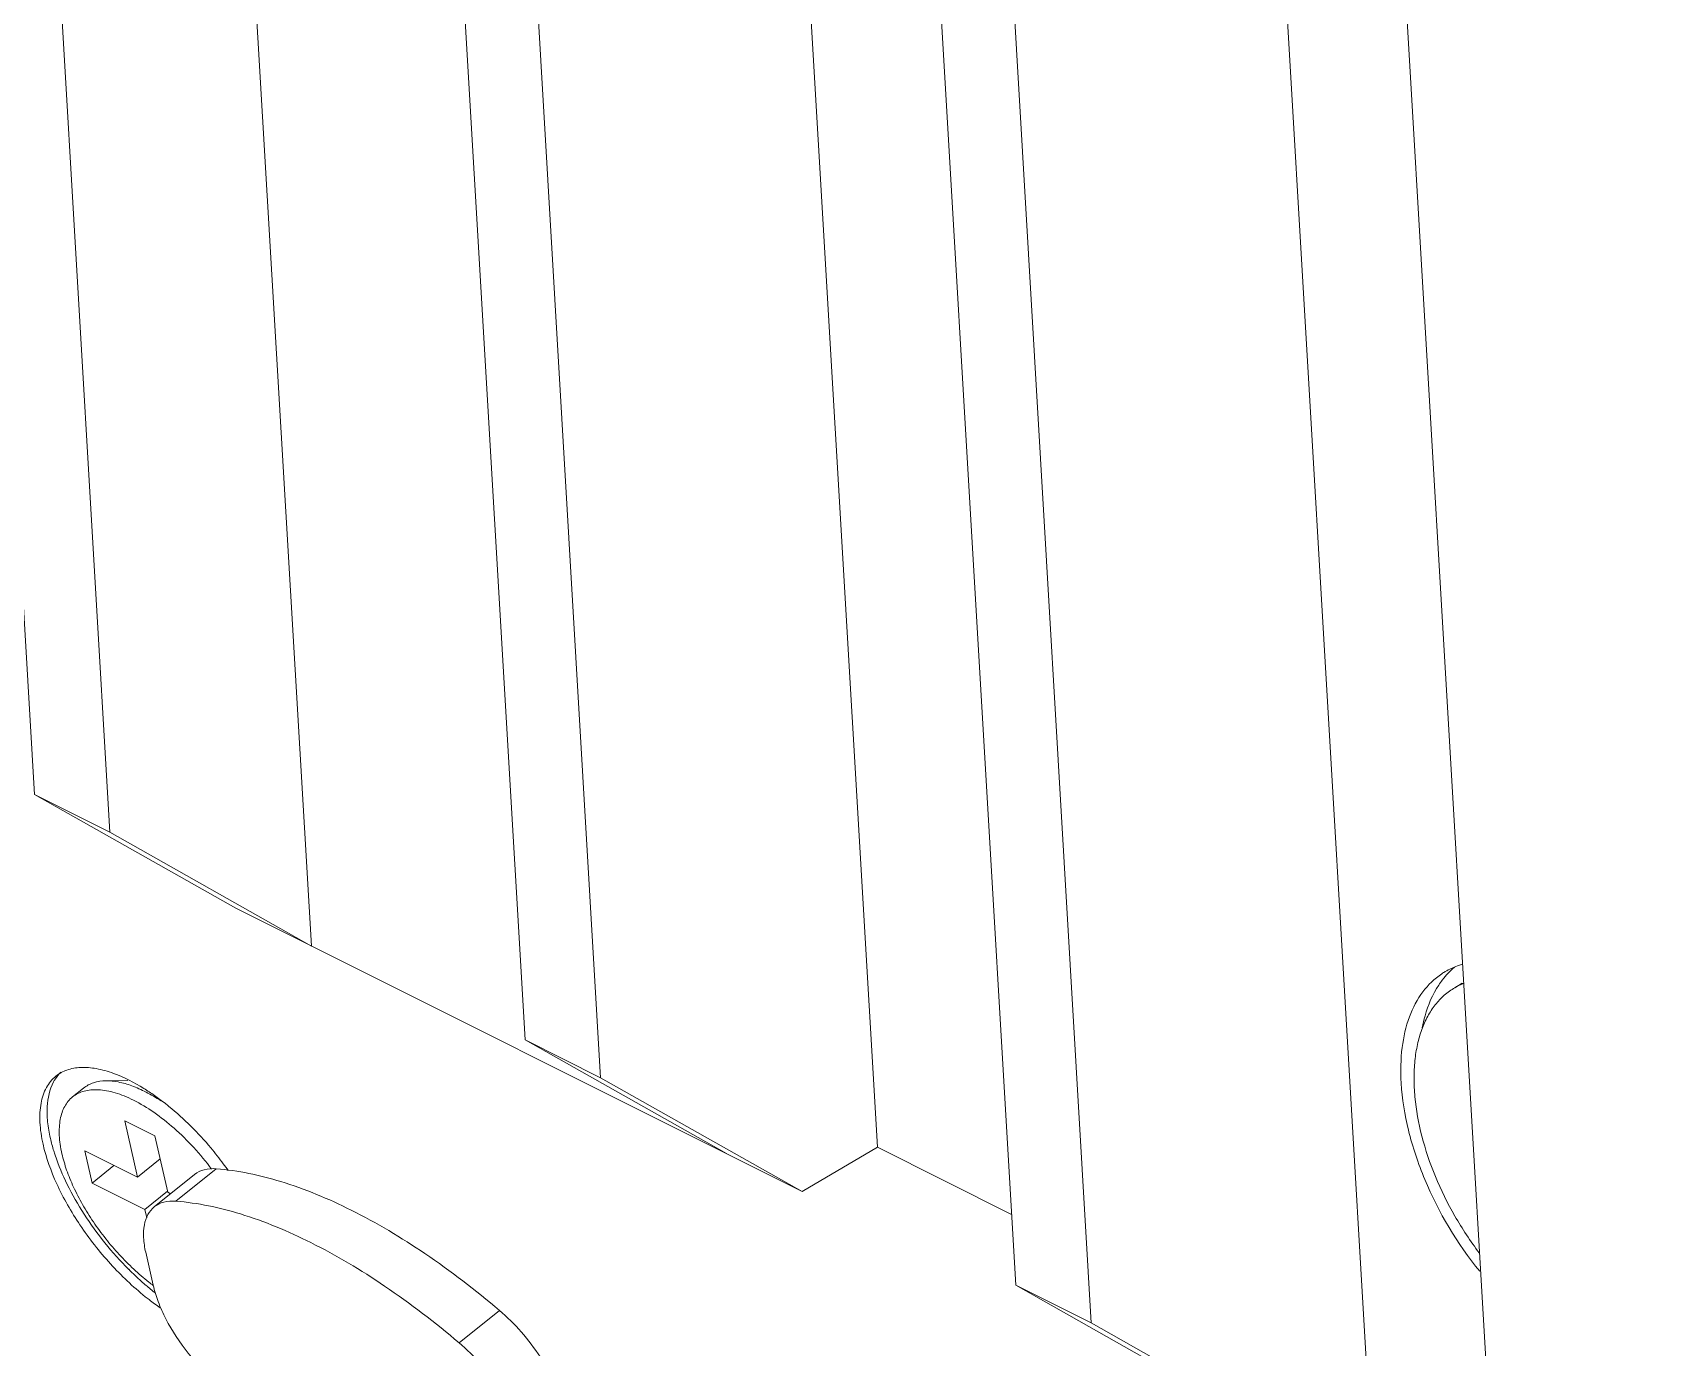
# Model space of a CAD drawing. Header units: millimetres. Extents: x 0 to 1782, y 0 to 1260.
# Drawn here: x 1400.79 to 1431.11, y 717.43 to 742.07 of the extents above; entities that cross this region are included whole.
import ezdxf

# ---------------------------------------------------------------- set-up
doc = ezdxf.new("R2010")
doc.units = ezdxf.units.MM
doc.header["$LTSCALE"] = 0.1
doc.layers.get('0').update_dxf_attribs({"lineweight": 13})

msp = doc.modelspace()

# ---------------------------------------------------------------- linework, layer by layer
for p, q in [((1419.641, 859.821), (1431.625, 655.92)), ((1406.02, 724.956), (1398.147, 858.915)), ((1416.624, 721.186), (1408.554, 858.479)), ((1400.833, 727.794), (1393.237, 857.039)), ((1402.247, 727.087), (1394.651, 856.332)), ((1425.816, 716.59), (1417.747, 853.883)), ((1410.025, 723.197), (1402.429, 852.442)), ((1411.439, 722.49), (1403.843, 851.735)), ((1419.217, 718.601), (1411.621, 847.846)), ((1420.632, 717.894), (1413.036, 847.139)), ((1400.833, 727.794), (1402.247, 727.087)), ((1400.833, 727.794), (1404.606, 725.663)), ((1406.02, 724.956), (1402.247, 727.087)), ((1404.606, 725.663), (1415.213, 720.36)), ((1427.44, 724.175), (1427.581, 724.258)), ((1410.025, 723.197), (1411.439, 722.49)), ((1410.025, 723.197), (1413.799, 721.067)), ((1402.582, 722.436), (1402.173, 722.431)), ((1415.213, 720.36), (1411.439, 722.49)), ((1401.547, 722.129), (1401.753, 722.294)), ((1403.09, 721.399), (1402.525, 721.682)), ((1402.525, 721.682), (1402.764, 720.625)), ((1403.33, 720.342), (1403.09, 721.399)), ((1402.764, 720.625), (1401.774, 721.12)), ((1401.774, 721.12), (1401.911, 720.516)), ((1402.764, 720.625), (1403.188, 720.967)), ((1403.192, 720.95), (1403.177, 720.958)), ((1415.213, 720.36), (1416.624, 721.186)), ((1416.624, 721.186), (1419.139, 719.928)), ((1401.911, 720.516), (1402.321, 720.846)), ((1403.832, 720.676), (1403.077, 720.068)), ((1403.484, 720.175), (1404.239, 720.783)), ((1401.911, 720.516), (1402.901, 720.021)), ((1402.901, 720.021), (1403.325, 720.363)), ((1403.384, 720.315), (1403.33, 720.342)), ((1402.901, 720.021), (1402.937, 719.863)), ((1403.057, 718.602), (1402.917, 719.218)), ((1419.217, 718.601), (1420.632, 717.894)), ((1419.217, 718.601), (1422.991, 716.471)), ((1408.787, 717.523), (1409.542, 718.131)), ((1424.405, 715.763), (1420.632, 717.894))]:
    msp.add_line(p, q)
for centre, radius, start, end in [((1427.95, 723.306), 1.358, 120.3715, 123.6903), ((1428.079, 723.08), 1.269, 112.015, 113.0166), ((1428.072, 723.096), 1.251, 113.009, 120.3448), ((1399.333, 717.133), 6.277, 35.1926, 36.6271), ((1406.642, 722.948), 5.722, 225.0391, 228.3433), ((1406.386, 722.661), 5.338, 228.3437, 230.7575), ((1405.461, 721.825), 4.024, 231.8346, 233.311), ((1406.211, 722.448), 5.062, 230.7661, 232.0371)]:
    msp.add_arc(centre, radius, start, end)
for points, knots in [([(1427.14, 724.226), (1427.161, 724.258), (1427.248, 724.38), (1427.353, 724.49), (1427.439, 724.56)], [0, 0, 0, 0, 0.256546, 1, 1, 1, 1]), ([(1427.571, 724.61), (1427.543, 724.602), (1427.437, 724.567), (1427.335, 724.52), (1427.263, 724.477)], [0, 0, 0, 0, 0.252385, 1, 1, 1, 1]), ([(1427.196, 724.436), (1427.061, 724.345), (1426.812, 724.104), (1426.562, 723.62), (1426.431, 723.033), (1426.423, 722.61), (1426.436, 722.389)], [0, 0, 0, 0, 0.214316, 0.446959, 0.708011, 1, 1, 1, 1]), ([(1427.9, 719.206), (1427.733, 719.426), (1427.428, 719.888), (1427.065, 720.624), (1426.81, 721.375), (1426.695, 721.998), (1426.672, 722.473), (1426.687, 722.802), (1426.735, 723.108), (1426.815, 723.388), (1426.926, 723.639), (1427.068, 723.857), (1427.238, 724.039), (1427.371, 724.135), (1427.44, 724.175)], [0, 0, 0, 0, 0.150904, 0.301466, 0.446812, 0.582614, 0.645936, 0.705803, 0.762107, 0.814916, 0.864497, 0.911348, 0.956203, 1, 1, 1, 1]), ([(1426.832, 723.421), (1426.846, 723.497), (1426.909, 723.778), (1427.023, 724.05), (1427.14, 724.226)], [0, 0, 0, 0, 0.267845, 1, 1, 1, 1]), ([(1401.234, 722.518), (1401.162, 722.46), (1401.036, 722.304), (1400.939, 721.999), (1400.924, 721.635), (1400.963, 721.378), (1400.994, 721.242)], [0, 0, 0, 0, 0.203247, 0.429585, 0.693789, 1, 1, 1, 1]), ([(1401.191, 722.409), (1401.2, 722.426), (1401.238, 722.492), (1401.287, 722.552), (1401.328, 722.591)], [0, 0, 0, 0, 0.256624, 1, 1, 1, 1]), ([(1402.315, 722.571), (1402.209, 722.609), (1402.006, 722.667), (1401.708, 722.693), (1401.445, 722.649), (1401.296, 722.568), (1401.234, 722.518)], [0, 0, 0, 0, 0.298309, 0.559239, 0.788835, 1, 1, 1, 1]), ([(1403.08, 722.158), (1403.016, 722.203), (1402.774, 722.363), (1402.514, 722.498), (1402.315, 722.571)], [0, 0, 0, 0, 0.2695, 1, 1, 1, 1]), ([(1401.131, 721.353), (1401.108, 721.455), (1401.074, 721.653), (1401.062, 722.011), (1401.116, 722.269), (1401.191, 722.409)], [0, 0, 0, 0, 0.293301, 0.557478, 1, 1, 1, 1]), ([(1401.547, 722.129), (1401.578, 722.154), (1401.647, 722.198), (1401.764, 722.242), (1401.894, 722.265), (1402.036, 722.267), (1402.188, 722.248), (1402.349, 722.208), (1402.518, 722.148), (1402.631, 722.097), (1402.688, 722.069)], [0, 0, 0, 0, 0.099024, 0.201383, 0.309984, 0.427047, 0.554035, 0.69176, 0.840524, 1, 1, 1, 1]), ([(1402.173, 722.431), (1402.095, 722.43), (1401.979, 722.414), (1401.841, 722.356), (1401.781, 722.317), (1401.753, 722.294)], [0, 0, 0, 0, 0.522614, 0.764461, 1, 1, 1, 1]), ([(1403.2, 722.057), (1403.11, 722.116), (1402.934, 722.22), (1402.667, 722.34), (1402.415, 722.414), (1402.25, 722.432), (1402.173, 722.431)], [0, 0, 0, 0, 0.290288, 0.554665, 0.79112, 1, 1, 1, 1]), ([(1403.353, 721.951), (1403.331, 721.969), (1403.241, 722.041), (1403.15, 722.109), (1403.08, 722.158)], [0, 0, 0, 0, 0.25444, 1, 1, 1, 1]), ([(1426.436, 722.389), (1426.454, 722.091), (1426.555, 721.473), (1426.968, 720.247), (1427.487, 719.38), (1427.91, 718.862)], [0, 0, 0, 0, 0.231514, 0.481972, 1, 1, 1, 1]), ([(1401.348, 721.065), (1401.334, 721.124), (1401.313, 721.238), (1401.296, 721.405), (1401.296, 721.562), (1401.313, 721.705), (1401.346, 721.836), (1401.396, 721.951), (1401.462, 722.05), (1401.518, 722.105), (1401.547, 722.129)], [0, 0, 0, 0, 0.158226, 0.305963, 0.442992, 0.569705, 0.686974, 0.796253, 0.899681, 1, 1, 1, 1]), ([(1402.688, 722.069), (1402.82, 722.003), (1403.085, 721.841), (1403.462, 721.542), (1403.825, 721.184), (1404.047, 720.916), (1404.152, 720.776)], [0, 0, 0, 0, 0.224635, 0.471379, 0.732742, 1, 1, 1, 1]), ([(1404.371, 720.878), (1404.296, 720.979), (1403.99, 721.366), (1403.638, 721.719), (1403.353, 721.951)], [0, 0, 0, 0, 0.254976, 1, 1, 1, 1]), ([(1400.994, 721.242), (1401.052, 720.987), (1401.244, 720.46), (1401.675, 719.707), (1402.234, 718.995), (1402.676, 718.574), (1402.909, 718.387)], [0, 0, 0, 0, 0.224565, 0.478066, 0.743034, 1, 1, 1, 1]), ([(1401.22, 721.037), (1401.211, 721.064), (1401.178, 721.168), (1401.149, 721.274), (1401.131, 721.353)], [0, 0, 0, 0, 0.257836, 1, 1, 1, 1]), ([(1402.598, 718.899), (1402.285, 719.212), (1401.868, 719.728), (1401.443, 720.469), (1401.283, 720.849), (1401.22, 721.037)], [0, 0, 0, 0, 0.51869, 0.768662, 1, 1, 1, 1]), ([(1402.975, 718.661), (1402.878, 718.737), (1402.686, 718.902), (1402.417, 719.174), (1402.164, 719.47), (1401.934, 719.783), (1401.732, 720.106), (1401.564, 720.431), (1401.434, 720.749), (1401.371, 720.962), (1401.348, 721.065)], [0, 0, 0, 0, 0.125716, 0.256109, 0.388748, 0.521109, 0.65068, 0.775067, 0.892107, 1, 1, 1, 1]), ([(1404.239, 720.783), (1404.163, 720.789), (1404.018, 720.782), (1403.884, 720.718), (1403.832, 720.676)], [0, 0, 0, 0, 0.530852, 1, 1, 1, 1]), ([(1409.542, 718.131), (1409.097, 718.509), (1408.207, 719.193), (1406.836, 720.013), (1405.522, 720.564), (1404.648, 720.752), (1404.239, 720.783)], [0, 0, 0, 0, 0.291562, 0.558384, 0.795245, 1, 1, 1, 1]), ([(1402.917, 719.218), (1402.897, 719.308), (1402.87, 719.479), (1402.88, 719.722), (1402.945, 719.925), (1403.029, 720.03), (1403.077, 720.068)], [0, 0, 0, 0, 0.306356, 0.570392, 0.79674, 1, 1, 1, 1]), ([(1403.077, 720.068), (1403.129, 720.11), (1403.263, 720.174), (1403.408, 720.181), (1403.484, 720.175)], [0, 0, 0, 0, 0.469148, 1, 1, 1, 1]), ([(1403.484, 720.175), (1403.893, 720.144), (1404.767, 719.956), (1406.081, 719.405), (1407.453, 718.585), (1408.342, 717.902), (1408.787, 717.523)], [0, 0, 0, 0, 0.204755, 0.441616, 0.708438, 1, 1, 1, 1]), ([(1404.813, 716.385), (1404.716, 716.434), (1404.518, 716.552), (1404.134, 716.85), (1403.696, 717.312), (1403.347, 717.842), (1403.148, 718.281), (1403.081, 718.497), (1403.057, 718.602)], [0, 0, 0, 0, 0.113085, 0.236884, 0.502527, 0.76681, 0.888997, 1, 1, 1, 1]), ([(1402.909, 718.387), (1402.932, 718.368), (1403.025, 718.296), (1403.119, 718.226), (1403.191, 718.177)], [0, 0, 0, 0, 0.254751, 1, 1, 1, 1]), ([(1410.743, 716.29), (1410.706, 716.452), (1410.586, 716.788), (1410.316, 717.27), (1409.966, 717.731), (1409.689, 718.007), (1409.542, 718.131)], [0, 0, 0, 0, 0.223806, 0.475951, 0.740604, 1, 1, 1, 1]), ([(1408.787, 717.523), (1408.934, 717.399), (1409.212, 717.123), (1409.562, 716.662), (1409.831, 716.18), (1409.952, 715.844), (1409.988, 715.682)], [0, 0, 0, 0, 0.259396, 0.524049, 0.776195, 1, 1, 1, 1])]:
    msp.add_open_spline(points, degree=3, knots=knots)

doc.saveas('drawing.dxf')
